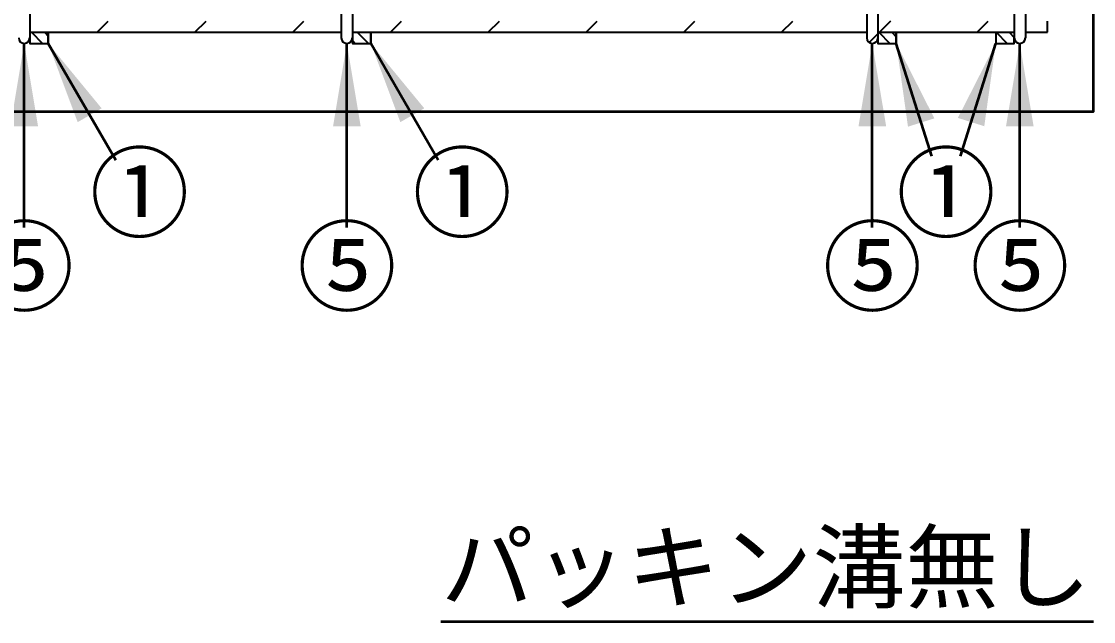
# Model space of a CAD drawing. Units: millimetres, scale not verified. Extents: x -2102 to 2102, y -1485 to 1485.
# Drawn here: x 1207.3 to 1672.5, y 299.8 to 560.3 of the extents above; entities that cross this region are included whole.
import ezdxf
from ezdxf.enums import TextEntityAlignment as Align

# ---------------------------------------------------------------- set-up
doc = ezdxf.new("R2010")
doc.units = ezdxf.units.MM
doc.header["$LTSCALE"] = 5
doc.layers.add('0-0_V-nasSTD', color=7, linetype='Continuous', lineweight=35)
doc.layers.add('0-1_0', color=7, linetype='Continuous', lineweight=50)
doc.styles.add('ＭＳ ゴシック', font='')
doc.styles.get('ＭＳ ゴシック').set_extended_font_data('MS Gothic')

msp = doc.modelspace()

# ---------------------------------------------------------------- linework, layer by layer
at = {"layer": '0-0_V-nasSTD'}
for p, q in [((1211.587, 555.542), (1216.387, 550.742)), ((1217.244, 555.542), (1218.875, 553.912)), ((1218.875, 550.742), (1218.875, 555.542)), ((1353.009, 555.542), (1357.809, 550.742)), ((1358.666, 555.542), (1358.875, 555.333)), ((1358.875, 550.742), (1358.875, 555.542)), ((1579.283, 555.542), (1584.083, 550.742)), ((1584.94, 555.542), (1586.875, 553.607)), ((1630.195, 555.542), (1634.995, 550.742)), ((1635.852, 555.542), (1638.075, 553.319)), ((1350.875, 552.02), (1352.152, 550.742))]:
    msp.add_line(p, q, dxfattribs=at)
at = {"layer": '0-0_V-nasSTD', "lineweight": 50}
for p, q in [((1208.475, 470.792), (1208.475, 550.742)), ((1248.165, 500.011), (1218.875, 550.742)), ((1348.475, 470.792), (1348.475, 550.742)), ((1388.165, 500.011), (1358.875, 550.742)), ((1576.475, 470.792), (1576.475, 550.742)), ((1602.252, 501.854), (1586.875, 550.742)), ((1614.698, 501.854), (1630.075, 550.742)), ((1640.475, 470.792), (1640.475, 550.742))]:
    msp.add_line(p, q, dxfattribs=at)
msp.add_lwpolyline([(72.475, 1049.142), (72.475, 521.142), (1672.475, 521.142), (1672.475, 1049.142)], close=True, dxfattribs=at)
at = {"layer": '0-0_V-nasSTD'}
for points in [[(1578.875, 553.142), (1578.875, 550.742), (1586.875, 550.742), (1586.875, 555.542)], [(1630.075, 555.542), (1630.075, 550.742), (1638.075, 550.742), (1638.075, 553.142)], [(1210.875, 553.142), (1210.875, 550.742), (1218.875, 550.742)], [(1350.875, 553.142), (1350.875, 550.742), (1358.875, 550.742)]]:
    msp.add_lwpolyline(points, dxfattribs=at)
for points in [[(1202.475, 514.742), (1208.475, 550.742), (1214.475, 514.742)], [(1218.875, 550.742), (1231.679, 516.565), (1242.071, 522.565)], [(1342.475, 514.742), (1348.475, 550.742), (1354.475, 514.742)], [(1358.875, 550.742), (1371.679, 516.565), (1382.071, 522.565)], [(1570.475, 514.742), (1576.475, 550.742), (1582.475, 514.742)], [(1586.875, 550.742), (1591.953, 514.601), (1597.676, 516.401)], [(1586.875, 550.742), (1597.676, 516.401), (1603.4, 518.201)], [(1613.61, 518.392), (1619.333, 516.592), (1630.075, 550.742)], [(1619.333, 516.592), (1625.057, 514.791), (1630.075, 550.742)], [(1634.475, 514.742), (1640.475, 550.742), (1646.475, 514.742)]]:
    msp.add_solid(points, dxfattribs=at)
at = {"layer": '0-1_0', "lineweight": 35}
for p, q in [((1210.875, 1017.142), (1210.875, 553.142)), ((1346.075, 1017.142), (1346.075, 553.142)), ((1350.875, 1017.142), (1350.875, 553.142)), ((1574.075, 1017.142), (1574.075, 553.142)), ((1578.875, 1017.142), (1578.875, 553.142)), ((1638.075, 1017.181), (1638.075, 553.142)), ((1642.875, 1017.142), (1642.875, 553.142)), ((1240.15, 555.542), (1244.95, 560.342)), ((1282.576, 555.542), (1287.376, 560.342)), ((1325.002, 555.542), (1329.802, 560.342)), ((1367.429, 555.542), (1372.229, 560.342)), ((1409.855, 555.542), (1414.655, 560.342)), ((1452.282, 555.542), (1457.082, 560.342)), ((1494.708, 555.542), (1499.508, 560.342)), ((1537.134, 555.542), (1541.934, 560.342)), ((1584.361, 560.342), (1579.561, 555.542)), ((1621.987, 555.542), (1626.787, 560.342)), ((1652.475, 555.542), (1652.475, 560.342)), ((1210.875, 555.542), (1346.075, 555.542)), ((1218.875, 555.542), (1218.875, 550.742)), ((1350.875, 555.542), (1574.075, 555.542)), ((1358.875, 555.542), (1358.875, 550.742)), ((1578.875, 554.856), (1575.156, 551.137)), ((1578.875, 555.542), (1638.075, 555.542)), ((1586.875, 555.542), (1586.875, 550.742)), ((1630.075, 555.542), (1630.075, 550.742)), ((1642.875, 555.542), (1652.475, 555.542)), ((1210.875, 550.742), (1218.875, 550.742)), ((1350.875, 550.742), (1358.875, 550.742)), ((1578.875, 550.742), (1586.875, 550.742)), ((1630.075, 550.742), (1638.075, 550.742))]:
    msp.add_line(p, q, dxfattribs=at)
at = {"layer": '0-1_0'}
msp.add_line((1389.267, 299.815), (1672.475, 299.815), dxfattribs=at)
at = {"layer": '0-1_0', "lineweight": 35}
for centre in [(1208.475, 553.142), (1348.475, 553.142), (1576.475, 553.142), (1640.475, 553.142)]:
    msp.add_arc(centre, 2.4, 180, 0, dxfattribs=at)

# ---------------------------------------------------------------- texts
at = {"layer": '0-0_V-nasSTD', "style": 'ＭＳ ゴシック'}
for s, height, p in [('①', 31.67, (1236.928, 460.461)), ('①', 31.67, (1376.928, 460.461)), ('①', 31.67, (1586.875, 460.461)), ('⑤', 31.67, (1186.911, 428.442)), ('⑤', 31.67, (1326.911, 428.442)), ('⑤', 31.67, (1554.911, 428.442)), ('⑤', 31.67, (1618.911, 428.442)), ('パッキン溝無し', 29.56, (1389.267, 299.815))]:
    msp.add_text(s, height=height, dxfattribs=at).set_placement(p, align=Align.BOTTOM_LEFT)

doc.saveas('drawing.dxf')
